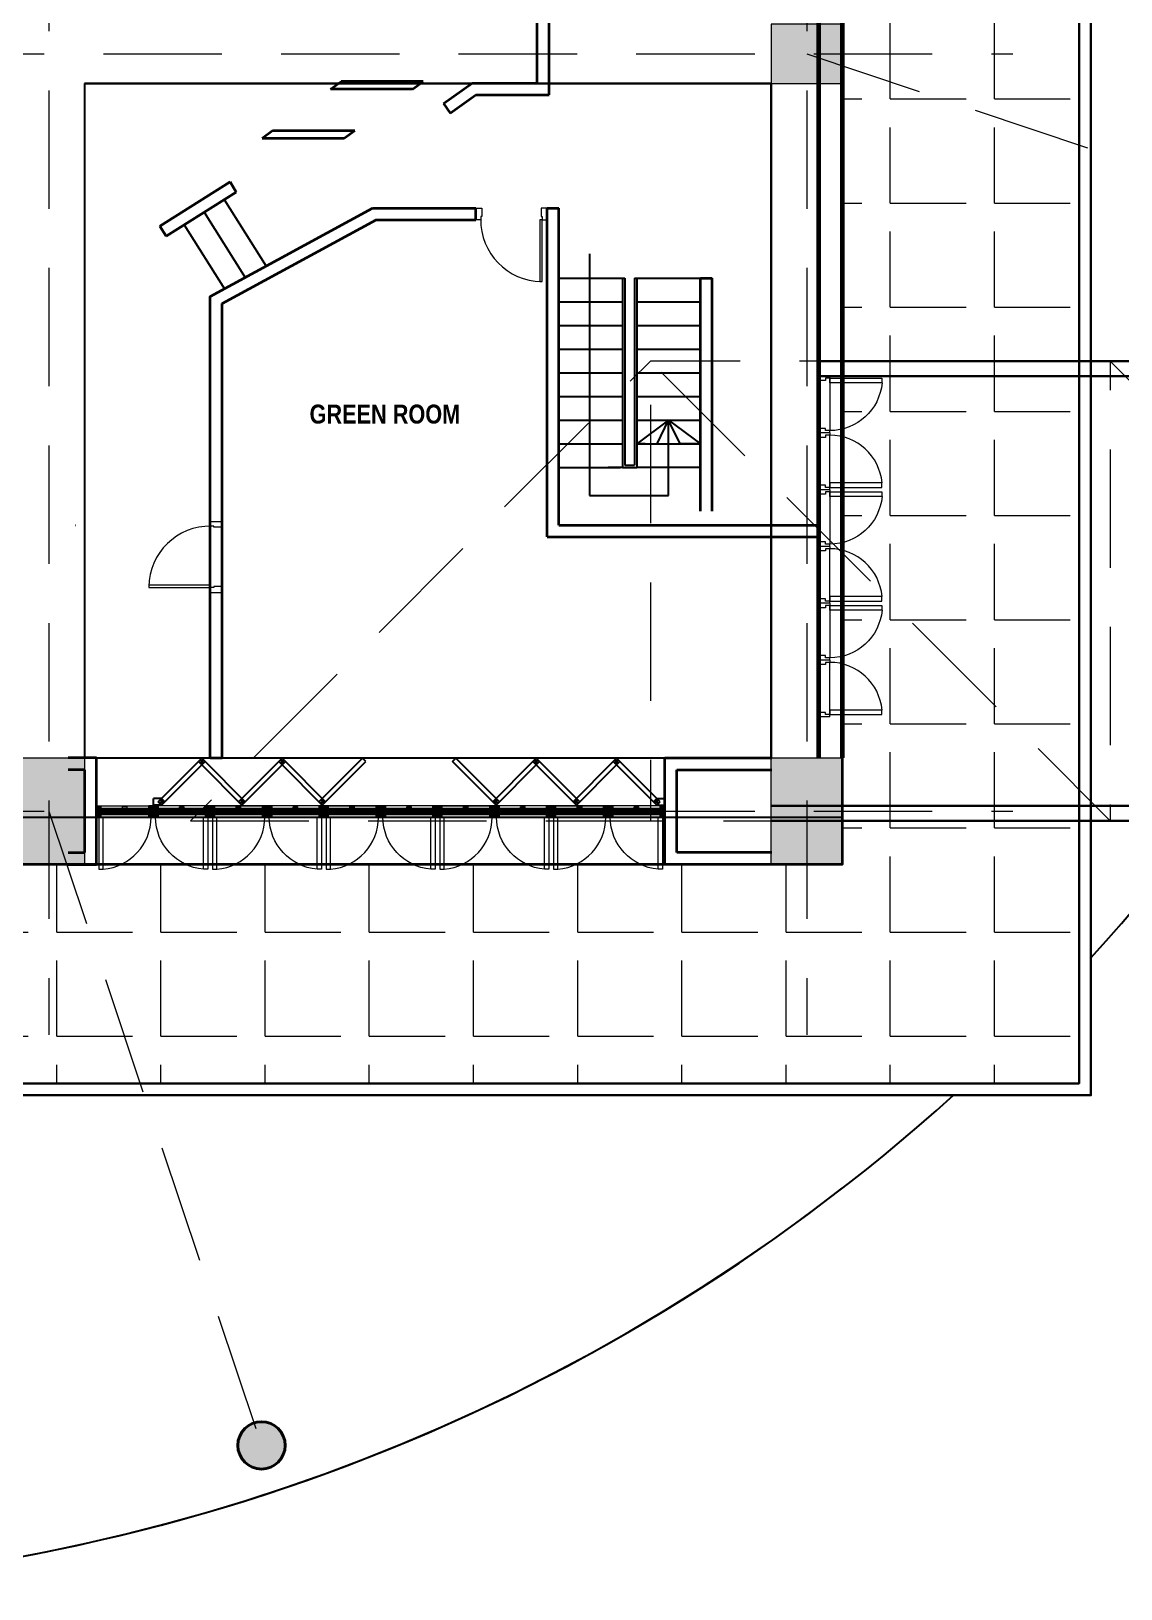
# Model space of a CAD drawing. Header units: inches. Extents: x -1373420 to 1275728, y -1279082 to 1370051.
# Drawn here: x -48694 to -48233, y 11052 to 11710 of the extents above; entities that cross this region are included whole.
import ezdxf

# ---------------------------------------------------------------- set-up
doc = ezdxf.new("R2010")
doc.units = ezdxf.units.IN
doc.header["$LTSCALE"] = 100
doc.header["$MEASUREMENT"] = 0
for name, pattern in [('ACAD_ISO02W100', [15, 12, -3]), ('DASHED', [0.75, 0.5, -0.25]), ('DASHED2', [0.375, 0.25, -0.125])]:
    doc.linetypes.add(name, pattern=pattern)
for name, color, linetype, lineweight in [('ar_ Door', 7, 'Continuous', 0), ('beam', 40, 'Continuous', 15), ('Building', 250, 'Continuous', 60), ('centerline', 250, 'DASHED', 5), ('COLUMN', 1, 'Continuous', 40), ('DOOR', 42, 'Continuous', 9), ('FURNITURE', 64, 'Continuous', 5), ('Hatch', 213, 'Continuous', 13), ('Louver', 33, 'Continuous', 40), ('WALL', 7, 'Continuous', 35)]:
    doc.layers.add(name, color=color, linetype=linetype, lineweight=lineweight)
for name, color, linetype in [('HS', 7, 'Continuous'), ('lintel', 182, 'ACAD_ISO02W100'), ('ref', 72, 'Continuous'), ('text', 7, 'Continuous')]:
    doc.layers.add(name, color=color, linetype=linetype)
doc.styles.get("Standard").update_dxf_attribs({"font": 'arial.ttf'})

# ---------------------------------------------------------------- blocks, each defined once
blk = doc.blocks.new('A$Cd32af88c')
at = {"layer": 'HS'}
h = blk.add_hatch(color=256, dxfattribs=at)
h.dxf.hatch_style = 1
h.paths.add_polyline_path([(0, 10, 1), (20, 10, 1)])
at = {"layer": 'COLUMN'}
blk.add_circle((10, 10), 10, dxfattribs=at)
blk = doc.blocks.new('A$C284706ac')
at = {"layer": 'COLUMN', "lineweight": 60}
h = blk.add_hatch(color=256, dxfattribs=at)
h.dxf.hatch_style = 1
h.paths.add_polyline_path([(1018.4, 1036.73), (1048.4, 1036.73), (1048.4, 1081.73), (1018.4, 1081.73)])
h.paths.add_polyline_path([(378.4, 1036.73), (408.4, 1036.73), (408.4, 1081.73), (378.4, 1081.73)])
h.paths.add_polyline_path([(698.4, 1036.73), (728.4, 1036.73), (728.4, 1081.73), (698.4, 1081.73)])
h.paths.add_polyline_path([(58.4, 1036.73), (88.4, 1036.73), (88.4, 1081.73), (58.4, 1081.73)])
h.paths.add_polyline_path([(1018.4, 726.73), (1048.4, 726.73), (1048.4, 751.73), (1018.4, 751.73)])
h.paths.add_polyline_path([(58.4, 726.73), (88.4, 726.73), (88.4, 751.73), (58.4, 751.73)])
h.paths.add_polyline_path([(58.4, 406.73), (88.4, 406.73), (88.4, 431.73), (58.4, 431.73)])
h.paths.add_polyline_path([(1018.4, 406.73), (1048.4, 406.73), (1048.4, 431.73), (1018.4, 431.73)])
h.paths.add_polyline_path([(698.4, 121.73), (728.4, 121.73), (728.4, 76.73), (698.4, 76.73)])
h.paths.add_polyline_path([(1018.4, 121.73), (1048.4, 121.73), (1048.4, 76.73), (1018.4, 76.73)])
h.paths.add_polyline_path([(378.4, 121.73), (408.4, 121.73), (408.4, 76.73), (378.4, 76.73)])
h.paths.add_polyline_path([(58.4, 121.73), (88.4, 121.73), (88.4, 76.73), (58.4, 76.73)])
at = {"layer": 'beam', "lineweight": 25}
for p, q in [((1048.4, 1061.73), (1048.4, 96.73)), ((728.4, 406.73), (728.4, 121.73)), ((728.4, 406.73), (1018.4, 406.73)), ((1018.4, 406.73), (1018.4, 121.73)), ((728.4, 121.73), (1018.4, 121.73)), ((58.4, 96.73), (1048.4, 96.73))]:
    blk.add_line(p, q, dxfattribs=at)
for points in [[(1018.4, 751.73), (1018.4, 1036.73), (1048.4, 1036.73), (1048.4, 121.73)], [(728.4, 406.73), (728.4, 121.73)], [(1018.4, 406.73), (728.4, 406.73)], [(1018.4, 121.73), (1018.4, 406.73)]]:
    blk.add_lwpolyline(points, dxfattribs=at)
at = {"layer": 'centerline'}
for p, q in [((713.4, 1153.73), (713.4, 4.73)), ((1033.4, 1153.73), (1033.4, 4.73)), ((-13.6, 419.23), (1120.4, 419.23)), ((1033.4, 419.23), (1301.31, 329.47)), ((-13.6, 99.23), (1120.4, 99.23)), ((713.4, 99.23), (803.16, -168.68))]:
    blk.add_line(p, q, dxfattribs=at)
for points in [[(1018.4, 406.73), (1048.4, 406.73), (1048.4, 431.73), (1018.4, 431.73)], [(698.4, 121.73), (728.4, 121.73), (728.4, 76.73), (698.4, 76.73)], [(1018.4, 121.73), (1048.4, 121.73), (1048.4, 76.73), (1018.4, 76.73)]]:
    blk.add_lwpolyline(points, close=True, dxfattribs=at)
at = {"lineweight": 60, "xscale": -1, "rotation": 270}
blk.add_blockref('A$Cd32af88c', (793.16, -178.68), dxfattribs=at)
blk = doc.blocks.new('window louvers')
at = {"layer": 'ar_ Door'}
for p, q in [((1324973.41, -492366.59), (1324971.5, -492366.59)), ((1324971.5, -492366.59), (1324971.5, -492388.59)), ((1324973.41, -492388.59), (1324973.41, -492366.59)), ((1324950.36, -492388.59), (1324950.36, -492393.35)), ((1324950.36, -492388.59), (1324951.31, -492388.59)), ((1324951.31, -492388.59), (1324951.31, -492390.49)), ((1324971.5, -492388.59), (1324973.41, -492388.59)), ((1324973.41, -492388.59), (1324973.41, -492390.49)), ((1324974.36, -492388.59), (1324973.41, -492388.59)), ((1324974.36, -492388.59), (1324974.36, -492393.35)), ((1324950.36, -492393.35), (1324952.26, -492393.35)), ((1324951.31, -492390.49), (1324952.26, -492390.49)), ((1324952.26, -492390.49), (1324952.26, -492393.35)), ((1324973.41, -492390.49), (1324972.46, -492390.49)), ((1324972.46, -492390.49), (1324972.46, -492393.35)), ((1324974.36, -492393.35), (1324972.46, -492393.35))]:
    blk.add_line(p, q, dxfattribs=at)
at = {"layer": 'ar_ Door', "linetype": 'DASHED2', "ltscale": 10}
for p, q in [((1324973.41, -492388.59), (1324951.31, -492388.59)), ((1324972.46, -492393.35), (1324952.26, -492393.35))]:
    blk.add_line(p, q, dxfattribs=at)
at = {"layer": 'ar_ Door'}
blk.add_arc((1324973.42, -492388.61), 22.11, 94.97277, 179.93467, dxfattribs=at)
blk = doc.blocks.new('hfhf')
at = {"layer": 'ar_ Door'}
h = blk.add_hatch(dxfattribs=at)
h.set_pattern_fill('ANSI31', color=256, scale=3)
h.paths.add_polyline_path([(-27571, -11849.78), (-27571.1, -11849.78), (-27573, -11849.78), (-27573, -11854.53), (-27571, -11854.53)])
h.paths.add_polyline_path([(-27549, -11849.77), (-27551, -11849.77), (-27551, -11854.53), (-27549, -11854.53)])
h.paths.add_polyline_path([(-27547, -11849.77), (-27549, -11849.77), (-27549, -11854.53), (-27547, -11854.53)])
h.paths.add_polyline_path([(-27525, -11849.77), (-27527, -11849.77), (-27527, -11854.53), (-27525, -11854.53)])
h = blk.add_hatch(dxfattribs=at)
h.set_pattern_fill('ANSI31', color=256, scale=3, angle=315)
h.paths.add_polyline_path([(-27551, -11851.14), (-27571, -11851.15), (-27571, -11853.15), (-27551, -11853.14)])
h.paths.add_polyline_path([(-27527, -11851.13), (-27547, -11851.14), (-27547, -11853.14), (-27527, -11853.13)])
for p, q in [((-27571, -11854.53), (-27571, -11849.78)), ((-27562, -11851.15), (-27562, -11850.15)), ((-27562, -11850.15), (-27560, -11850.15)), ((-27560, -11851.15), (-27560, -11850.15)), ((-27551, -11849.77), (-27551, -11854.53)), ((-27549, -11849.77), (-27549, -11854.53)), ((-27549, -11851.14), (-27549, -11851.14)), ((-27547, -11849.77), (-27547, -11854.53)), ((-27538, -11851.14), (-27538, -11850.14)), ((-27538, -11850.14), (-27536, -11850.14)), ((-27536, -11851.14), (-27536, -11850.14)), ((-27527, -11854.53), (-27527, -11849.78)), ((-27549, -11853.14), (-27549, -11853.14))]:
    blk.add_line(p, q, dxfattribs=at)
blk.add_lwpolyline([(-27573, -11854.53), (-27525, -11854.53), (-27525, -11849.77), (-27573, -11849.77)], close=True, dxfattribs=at)
at = {"layer": 'Louver'}
for p, q in [((-27571, -11851.15), (-27551, -11851.14)), ((-27547, -11851.14), (-27527, -11851.13)), ((-27571, -11853.15), (-27551, -11853.14)), ((-27547, -11853.14), (-27527, -11853.13))]:
    blk.add_line(p, q, dxfattribs=at)
blk = doc.blocks.new('fff')
at = {"layer": 'ar_ Door'}
h = blk.add_hatch(dxfattribs=at)
h.set_pattern_fill('ANSI31', color=256, scale=3)
h.set_pattern_definition([(45, (377.10632, -1078.94635), (-0.265165043, 0.265165043), [])])
h.paths.add_polyline_path([(-27169.89, -12928.71), (-27171.89, -12928.71), (-27171.89, -12933.47), (-27169.89, -12933.47)])
h.paths.add_polyline_path([(-27147.89, -12928.71), (-27149.89, -12928.71), (-27149.89, -12933.47), (-27147.89, -12933.47)])
h = blk.add_hatch(dxfattribs=at)
h.set_pattern_fill('ANSI31', color=256, scale=3, angle=315)
h.set_pattern_definition([(0, (377.10632, -1078.94635), (8e-17, 0.375), [])])
h.paths.add_polyline_path([(-27149.89, -12930.08), (-27169.89, -12930.09), (-27169.89, -12932.09), (-27149.89, -12932.08)])
for p, q in [((-27171.89, -12928.71), (-27171.89, -12933.47)), ((-27171.89, -12930.09), (-27171.89, -12930.09)), ((-27169.89, -12928.71), (-27169.89, -12933.47)), ((-27160.89, -12930.08), (-27160.89, -12929.08)), ((-27160.89, -12929.08), (-27158.89, -12929.08)), ((-27158.89, -12930.08), (-27158.89, -12929.08)), ((-27149.89, -12933.47), (-27149.89, -12928.72)), ((-27171.89, -12932.09), (-27171.89, -12932.09))]:
    blk.add_line(p, q, dxfattribs=at)
blk.add_lwpolyline([(-27171.89, -12933.47), (-27147.89, -12933.47), (-27147.89, -12928.71), (-27171.89, -12928.71)], dxfattribs=at)
at = {"layer": 'Louver'}
for p, q in [((-27169.89, -12930.09), (-27149.89, -12930.08)), ((-27169.89, -12932.09), (-27149.89, -12932.08))]:
    blk.add_line(p, q, dxfattribs=at)
blk = doc.blocks.new('FOLDING DOOR')
at = {"layer": 'FURNITURE', "lineweight": 25}
for p, q in [((1325670.76, -492930.47), (1325672.17, -492929.05)), ((1325673.59, -492930.47), (1325672.17, -492929.05)), ((1325704.7, -492930.47), (1325706.12, -492929.05)), ((1325707.53, -492930.47), (1325706.12, -492929.05)), ((1325738.64, -492930.47), (1325740.06, -492929.05)), ((1325741.47, -492930.47), (1325740.06, -492929.05)), ((1325672.17, -492931.88), (1325670.76, -492930.47)), ((1325689.14, -492948.85), (1325672.17, -492931.88)), ((1325690.56, -492947.44), (1325673.59, -492930.47)), ((1325687.73, -492947.44), (1325704.7, -492930.47)), ((1325689.14, -492948.85), (1325706.12, -492931.88)), ((1325706.12, -492931.88), (1325704.7, -492930.47)), ((1325706.12, -492931.88), (1325707.53, -492930.47)), ((1325723.09, -492948.85), (1325706.12, -492931.88)), ((1325724.5, -492947.44), (1325707.53, -492930.47)), ((1325721.67, -492947.44), (1325738.64, -492930.47)), ((1325723.09, -492948.85), (1325740.06, -492931.88)), ((1325740.06, -492931.88), (1325738.64, -492930.47)), ((1325740.06, -492931.88), (1325741.47, -492930.47)), ((1325757.03, -492948.85), (1325740.06, -492931.88)), ((1325758.44, -492947.44), (1325741.47, -492930.47)), ((1325687.73, -492947.44), (1325689.14, -492946.02)), ((1325689.14, -492948.85), (1325687.73, -492947.44)), ((1325689.14, -492948.85), (1325687.73, -492947.44)), ((1325690.56, -492947.44), (1325689.14, -492946.02)), ((1325689.14, -492948.85), (1325690.56, -492947.44)), ((1325721.67, -492947.44), (1325723.09, -492946.02)), ((1325723.09, -492948.85), (1325721.67, -492947.44)), ((1325723.09, -492948.85), (1325721.67, -492947.44)), ((1325724.5, -492947.44), (1325723.09, -492946.02)), ((1325723.09, -492948.85), (1325724.5, -492947.44)), ((1325755.61, -492947.44), (1325757.03, -492946.02)), ((1325757.03, -492948.85), (1325755.61, -492947.44)), ((1325758.44, -492947.44), (1325757.03, -492946.02)), ((1325757.03, -492946.02), (1325760.44, -492946.02)), ((1325757.03, -492948.85), (1325758.44, -492947.44)), ((1325757.03, -492948.85), (1325758.44, -492947.44)), ((1325757.03, -492948.85), (1325760.44, -492948.85)), ((1325760.44, -492948.85), (1325760.44, -492946.02))]:
    blk.add_line(p, q, dxfattribs=at)
for centre in [(1325706.12, -492930.47), (1325740.06, -492930.47), (1325689.14, -492947.44), (1325723.09, -492947.44), (1325757.03, -492947.44)]:
    blk.add_circle(centre, 0.489, dxfattribs=at)
blk = doc.blocks.new('dge')
at = {"layer": 'DOOR', "lineweight": 0}
for points in [[(-22135.88, 9912.26), (-22135.88, 9912.26), (-22135.88, 9938.26), (-22136.88, 9938.26), (-22136.88, 9912.26)], [(-22138.88, 9907.26), (-22136.38, 9907.26), (-22136.38, 9910.76), (-22136.88, 9910.76), (-22136.88, 9912.26), (-22138.88, 9912.26)], [(-22108.88, 9907.26), (-22111.38, 9907.26), (-22111.38, 9910.76), (-22110.88, 9910.76), (-22110.88, 9912.26), (-22108.88, 9912.26)]]:
    blk.add_lwpolyline(points, close=True, dxfattribs=at)
blk.add_arc((-22136.88, 9912.26), 26, 359.31639, 89.31639, dxfattribs=at)
blk = doc.blocks.new('A$C6dcdb081')
at = {"linetype": 'DASHED', "lineweight": 15, "flags": 128}
blk.add_lwpolyline([(1727.83, 1781.59), (5028.68, 1781.59), (4834.52, 1975.76), (1921.99, 1975.76)], close=True, dxfattribs=at)
blk.add_lwpolyline([(1727.83, 1781.59), (5028.68, 1781.59), (4834.52, 1975.76), (1921.99, 1975.76)], close=True, dxfattribs=at)
blk.add_lwpolyline([(4834.52, 1975.76), (4834.52, 1781.59), (4640.35, 1975.76), (4640.35, 1781.59), (4446.18, 1975.76), (4446.18, 1781.59), (4252.01, 1975.76), (4252.01, 1781.59), (4057.84, 1975.76), (4057.84, 1781.59), (3863.68, 1975.76), (3863.68, 1781.59), (3669.51, 1975.76), (3669.51, 1781.59), (3475.34, 1975.76), (3475.34, 1781.59), (3281.17, 1975.76), (3281.17, 1781.59), (3087, 1975.76), (3087, 1781.59), (2892.83, 1975.76), (2892.83, 1781.59), (2698.67, 1975.76), (2698.67, 1781.59), (2504.5, 1975.76), (2504.5, 1781.59), (2310.33, 1975.76), (2310.33, 1781.59), (2116.16, 1975.76), (2116.16, 1781.59), (1921.99, 1975.76), (1921.99, 1781.59)], dxfattribs=at)

msp = doc.modelspace()

# ---------------------------------------------------------------- hatches: boundary and pattern name
at = {"layer": 'Hatch', "true_color": 0x939598}
h = msp.add_hatch(dxfattribs=at)
h.set_pattern_fill('ANGLE', color=252, scale=160)
h.set_pattern_definition([(0, (3985.2, -11550.826), (0, 44), [32, -12]), (90, (3985.2, -11550.826), (-44, 3e-15), [32, -12])])
h.paths.add_polyline_path([(-48251.05, 12455.29), (-49441.05, 12455.29), (-49441.05, 11265.29), (-48251.05, 11265.29)])
h.paths.add_polyline_path([(-48351.05, 11357.79), (-49341.05, 11357.79), (-49341.05, 12362.79), (-48351.05, 12362.79)], flags=16)

# ---------------------------------------------------------------- linework, layer by layer
msp.add_line((-48457.74, 11513.61), (-48424.4, 11513.61))
for points in [[(-48457.74, 11615.79), (-48457.74, 11513.61)], [(-48470.74, 11605.48), (-48442.84, 11605.48)], [(-48443.84, 11605.48), (-48443.84, 11525.48)], [(-48442.84, 11605.48), (-48442.84, 11526.48)], [(-48438.84, 11605.48), (-48410.95, 11605.48)], [(-48438.84, 11605.48), (-48438.84, 11526.48)], [(-48437.84, 11605.48), (-48437.84, 11525.48)], [(-48470.74, 11595.48), (-48443.84, 11595.48)], [(-48437.84, 11595.48), (-48410.95, 11595.48)], [(-48470.74, 11585.48), (-48443.84, 11585.48)], [(-48437.84, 11585.48), (-48410.95, 11585.48)], [(-48470.74, 11575.48), (-48443.84, 11575.48)], [(-48437.84, 11575.48), (-48410.95, 11575.48)], [(-48470.74, 11565.48), (-48443.84, 11565.48)], [(-48437.84, 11565.48), (-48410.95, 11565.48)], [(-48470.74, 11555.48), (-48443.84, 11555.48)], [(-48437.84, 11555.48), (-48410.95, 11555.48)], [(-48470.74, 11545.48), (-48443.84, 11545.48)], [(-48437.84, 11545.48), (-48410.95, 11545.48)], [(-48424.4, 11545.48), (-48437.84, 11535.48), (-48429.24, 11535.48), (-48424.4, 11545.48)], [(-48424.4, 11513.61), (-48424.4, 11545.48)], [(-48424.4, 11545.48), (-48410.95, 11535.48), (-48419.55, 11535.48), (-48424.4, 11545.48)], [(-48470.74, 11535.48), (-48443.84, 11535.48)], [(-48437.84, 11535.48), (-48410.95, 11535.48)], [(-48434.28, 11535.48), (-48437.84, 11535.48)], [(-48470.74, 11525.48), (-48444.74, 11525.48)], [(-48443.84, 11525.48), (-48449.95, 11525.48)], [(-48443.84, 11525.48), (-48437.84, 11525.48)], [(-48442.84, 11526.48), (-48438.84, 11526.48)], [(-48410.95, 11525.48), (-48437.84, 11525.48)]]:
    msp.add_lwpolyline(points)
for start, end in [(317.90969, 42.09031), (227.90969, 307.75046), (227.90969, 312.09031)]:
    msp.add_arc((-48846.05, 11860.29), 808.53, start, end)
at = {"layer": 'Building', "linetype": 'DASHED', "lineweight": 25, "flags": 128}
msp.add_lwpolyline([(-49446.05, 11260.29), (-48246.05, 11260.29), (-48246.05, 12460.29), (-49446.05, 12460.29)], close=True, dxfattribs=at)
msp.add_lwpolyline([(-49446.05, 11260.29), (-48246.05, 11260.29), (-48246.05, 12460.29), (-49446.05, 12460.29)], close=True, dxfattribs=at)
at = {"layer": 'Building', "lineweight": 30, "flags": 128}
for points in [[(-48381.05, 11376.26), (-45325.41, 11376.26), (-45519.58, 11570.43), (-48361.05, 11570.43)], [(-48381.05, 11382.55), (-45340.6, 11382.55), (-45522.18, 11564.13), (-48361.05, 11564.13)]]:
    msp.add_lwpolyline(points, dxfattribs=at)
at = {"layer": 'lintel'}
msp.add_lwpolyline([(-48674.92, 11501.16), (-48674.9, 11501.14)], dxfattribs=at)
at = {"layer": 'ref'}
for points in [[(-48612.01, 11638.7), (-48594.36, 11610.54)], [(-48620.49, 11633.38), (-48603.16, 11605.74)], [(-48628.96, 11628.07), (-48611.95, 11600.93)]]:
    msp.add_lwpolyline(points, dxfattribs=at)
at = {"layer": 'WALL', "lineweight": 60}
for p, q in [((-48361.05, 12317.79), (-48361.05, 11402.79)), ((-48351.05, 12317.79), (-48351.05, 11402.79))]:
    msp.add_line(p, q, dxfattribs=at)
at = {"layer": 'WALL'}
for p, q in [((-48474.89, 11682.89), (-48474.89, 12037.7)), ((-48505.74, 11682.89), (-48474.89, 11682.89)), ((-48410.95, 11507.02), (-48410.95, 11605.48)), ((-48405.95, 11507.02), (-48405.95, 11605.48)), ((-48410.95, 11507.02), (-48410.95, 11508.86)), ((-48405.95, 11507.02), (-48405.95, 11508.86)), ((-48665.96, 11402.79), (-48677.99, 11402.79)), ((-48665.96, 11402.79), (-48677.73, 11402.79)), ((-48665.96, 11357.79), (-48665.96, 11402.79)), ((-48425.96, 11357.79), (-48425.96, 11402.79)), ((-48425.96, 11402.79), (-48380.79, 11402.79)), ((-48425.96, 11402.79), (-48381.05, 11402.79)), ((-48670.96, 11397.79), (-48677.99, 11397.79)), ((-48670.96, 11397.79), (-48677.73, 11397.79)), ((-48670.96, 11362.79), (-48670.96, 11397.79)), ((-48420.96, 11362.79), (-48420.96, 11397.79)), ((-48420.96, 11397.79), (-48380.79, 11397.79)), ((-48420.96, 11397.79), (-48381.05, 11397.79)), ((-48677.99, 11362.79), (-48670.96, 11362.79)), ((-48380.79, 11362.79), (-48420.96, 11362.79)), ((-48677.99, 11357.79), (-48665.96, 11357.79)), ((-48380.79, 11357.79), (-48425.96, 11357.79))]:
    msp.add_line(p, q, dxfattribs=at)
at = {"layer": 'WALL', "lineweight": 30}
msp.add_lwpolyline([(-48881.24, 12460.29), (-48246.05, 12460.29), (-48246.05, 11260.29), (-49446.05, 11260.29), (-49446.05, 11738.44)], dxfattribs=at)
msp.add_lwpolyline([(-49441.05, 12455.29), (-48251.05, 12455.29), (-48251.05, 11265.29), (-49441.05, 11265.29)], close=True, dxfattribs=at)
msp.add_lwpolyline([(-49441.05, 12455.29), (-48251.05, 12455.29), (-48251.05, 11265.29), (-49441.05, 11265.29)], close=True, dxfattribs=at)
at = {"layer": 'WALL'}
msp.add_lwpolyline([(-49341.05, 12362.79), (-48351.05, 12362.79), (-48351.05, 11357.79), (-49341.05, 11357.79)], close=True, dxfattribs=at)
msp.add_lwpolyline([(-49341.05, 12362.79), (-48351.05, 12362.79), (-48351.05, 11357.79), (-49341.05, 11357.79)], close=True, dxfattribs=at)
for points in [[(-48507.34, 11687.89), (-48479.89, 11687.89), (-48479.89, 12032.7)], [(-48567.14, 11685.33), (-48562.66, 11688.53)], [(-48528, 11688.53), (-48562.66, 11688.53)], [(-48532.49, 11685.33), (-48528, 11688.53)], [(-48519.47, 11679.23), (-48507.34, 11687.89)], [(-48532.49, 11685.33), (-48567.14, 11685.33)], [(-48516.57, 11675.16), (-48505.74, 11682.89)], [(-48505.74, 11682.89), (-48500.74, 11682.89)], [(-48519.47, 11679.23), (-48516.57, 11675.16)], [(-48596.08, 11664.68), (-48591.59, 11667.88)], [(-48591.59, 11667.88), (-48556.94, 11667.88)], [(-48561.43, 11664.68), (-48556.94, 11667.88)], [(-48596.08, 11664.68), (-48561.43, 11664.68)], [(-48639.27, 11627.51), (-48609.59, 11646.12)], [(-48636.61, 11623.27), (-48606.93, 11641.88)], [(-48609.59, 11646.12), (-48606.93, 11641.88)], [(-48617.9, 11402.79), (-48617.9, 11597.68), (-48549.46, 11635.07)], [(-48549.46, 11635.07), (-48505.74, 11635.07)], [(-48505.74, 11630.07), (-48505.74, 11635.07)], [(-48475.74, 11496.14), (-48475.74, 11635.07)], [(-48475.74, 11635.07), (-48470.74, 11635.07)], [(-48470.74, 11501.14), (-48470.74, 11635.07)], [(-48612.9, 11594.79), (-48547.86, 11630.07), (-48505.74, 11630.07)], [(-48639.27, 11627.51), (-48636.61, 11623.27)], [(-48410.95, 11605.48), (-48405.95, 11605.48)], [(-48617.9, 11402.79), (-48612.9, 11402.79), (-48612.9, 11594.79)], [(-48470.74, 11501.14), (-48361.05, 11501.14)], [(-48475.74, 11496.14), (-48361.05, 11496.14)], [(-48381.05, 11472.74), (-48380.92, 11472.74)], [(-48381.05, 11472.74), (-48380.92, 11472.74)], [(-48381.05, 11472.74), (-48380.92, 11472.74)], [(-48381.05, 11472.74), (-48380.92, 11472.74)]]:
    msp.add_lwpolyline(points, dxfattribs=at)

# ---------------------------------------------------------------- block references
msp.add_blockref('A$C6dcdb081', (-50354.09, 9594.67))
at = {"layer": 'ar_ Door', "lineweight": 25, "xscale": -1}
for p, rotation in [((444032.3, -1313410.23), 270), ((444032.3, -1313458.23), 270), ((444032.3, -1313506.23), 270), ((-1373592.32, -481010.8), 180), ((-1373544.32, -481010.8), 180), ((-1373496.32, -481010.8), 180), ((-1373448.32, -481010.8), 180), ((-1373400.32, -481010.8), 180)]:
    msp.add_blockref('window louvers', p, dxfattribs=dict(at, rotation=rotation))
at = {"layer": 'ar_ Door', "lineweight": 25}
for p, rotation in [((444032.3, 1336490.49), 270), ((444032.3, 1336442.49), 270), ((444032.3, 1336394.49), 270), ((1276308.4, -481010.8), 180), ((1276356.4, -481010.8), 180), ((1276404.4, -481010.8), 180), ((1276452.4, -481010.8), 180), ((1276500.4, -481010.8), 180)]:
    msp.add_blockref('window louvers', p, dxfattribs=dict(at, rotation=rotation))
at = {"layer": 'ar_ Door', "xscale": -1}
msp.add_blockref('fff', (-75813.85, 24311.27), dxfattribs=at)
at = {"layer": 'ar_ Door'}
for name, p in [('fff', (-21470.07, 24311.27)), ('hfhf', (-21044.96, 23232.32)), ('hfhf', (-20996.96, 23232.32)), ('hfhf', (-20948.96, 23232.32)), ('hfhf', (-20900.96, 23232.32))]:
    msp.add_blockref(name, p, dxfattribs=at)
at = {"layer": 'COLUMN', "lineweight": 60}
msp.add_blockref('A$C284706ac', (-49399.45, 11281.06), dxfattribs=at)
msp.add_blockref('A$C284706ac', (-49399.45, 11281.06), dxfattribs=at)
at = {"layer": 'DOOR'}
for p, rotation in [((-70614.62, 21542.34), 180), ((-38705.63, 33611.62), 89.99999999999999)]:
    msp.add_blockref('dge', p, dxfattribs=dict(at, rotation=rotation))
at = {"layer": 'FURNITURE', "lineweight": 25, "xscale": -1}
msp.add_blockref('FOLDING DOOR', (1277118.52, 504331.74), dxfattribs=at)
at = {"layer": 'FURNITURE', "lineweight": 25}
msp.add_blockref('FOLDING DOOR', (-1374186.4, 504331.74), dxfattribs=at)

# ---------------------------------------------------------------- texts
at = {"layer": 'text', "insert": (-48544.19, 11552.07), "char_height": 8, "width": 267.2419, "attachment_point": 2}
msp.add_mtext('{\\fArial Narrow|b1|i0|c0|p34;\\C7;GREEN ROOM}', dxfattribs=at)

doc.saveas('drawing.dxf')
